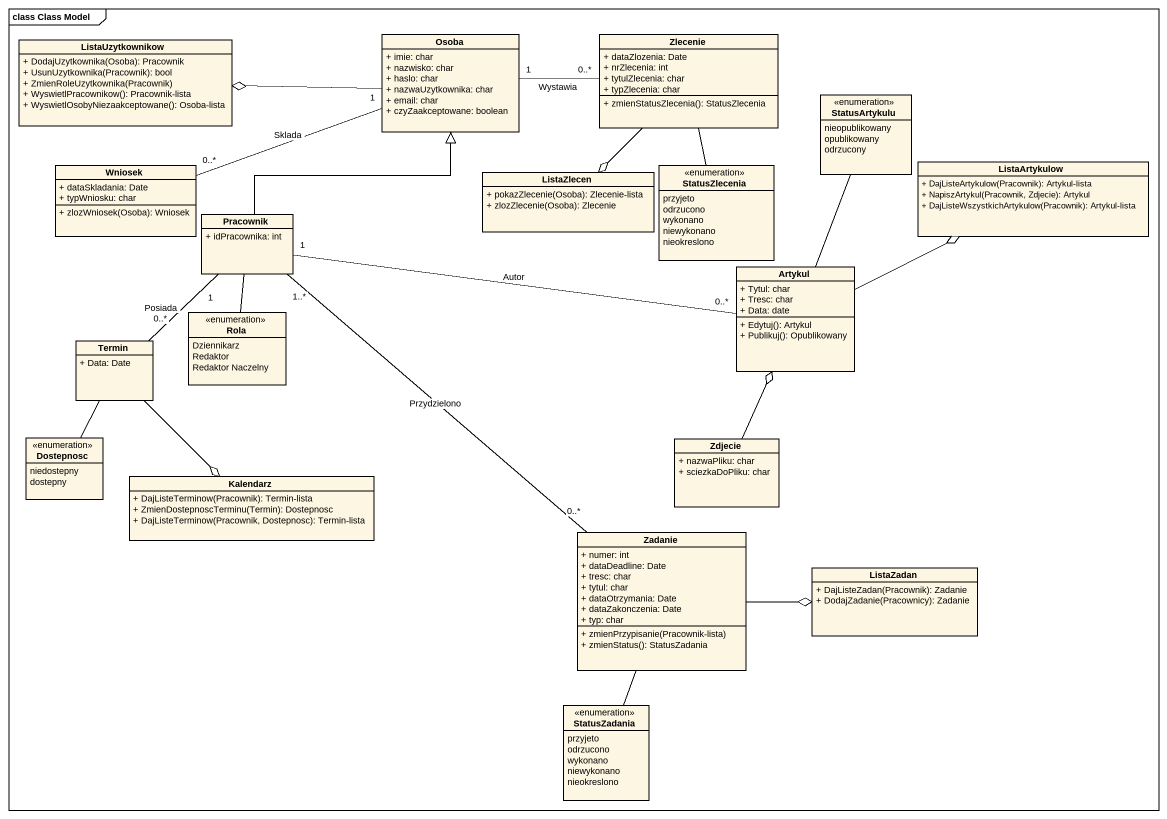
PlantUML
@startuml
mainframe class Class Model
hide circle
hide empty members
skinparam classAttributeIconSize 0
class Osoba {
  + imie: char
  + nazwisko: char
  + haslo: char
  + nazwaUzytkownika: char
  + email: char
  + czyZaakceptowane: boolean
}
class Zlecenie {
  + dataZlozenia: Date
  + nrZlecenia: int
  + tytulZlecenia: char
  + typZlecenia: char
  + zmienStatusZlecenia(): StatusZlecenia
}
class ListaUzytkownikow {
  + DodajUzytkownika(Osoba): Pracownik
  + UsunUzytkownika(Pracownik): bool
  + ZmienRoleUzytkownika(Pracownik)
  + WyswietlPracownikow(): Pracownik-lista
  + WyswietlOsobyNiezaakceptowane(): Osoba-lista
}
enum StatusArtykulu {
  nieopublikowany
  opublikowany
  odrzucony
}
class Wniosek {
  + dataSkladania: Date
  + typWniosku: char
  + zlozWniosek(Osoba): Wniosek
}
class ListaZlecen {
  + pokazZlecenie(Osoba): Zlecenie-lista
  + zlozZlecenie(Osoba): Zlecenie
}
enum StatusZlecenia {
  przyjeto
  odrzucono
  wykonano
  niewykonano
  nieokreslono
}
class ListaArtykulow {
  + DajListeArtykulow(Pracownik): Artykul-lista
  + NapiszArtykul(Pracownik, Zdjecie): Artykul
  + DajListeWszystkichArtykulow(Pracownik): Artykul-lista
}
class Pracownik {
  + idPracownika: int
}
class Artykul {
  + Tytul: char
  + Tresc: char
  + Data: date
  + Edytuj(): Artykul
  + Publikuj(): Opublikowany
}
class Termin {
  + Data: Date
}
enum Rola {
  Dziennikarz
  Redaktor
  Redaktor Naczelny
}
enum Dostepnosc {
  niedostepny
  dostepny
}
class Zdjecie {
  + nazwaPliku: char
  + sciezkaDoPliku: char
}
class Kalendarz {
  + DajListeTerminow(Pracownik): Termin-lista
  + ZmienDostepnoscTerminu(Termin): Dostepnosc
  + DajListeTerminow(Pracownik, Dostepnosc): Termin-lista
}
class Zadanie {
  + numer: int
  + dataDeadline: Date
  + tresc: char
  + tytul: char
  + dataOtrzymania: Date
  + dataZakonczenia: Date
  + typ: char
  + zmienPrzypisanie(Pracownik-lista)
  + zmienStatus(): StatusZadania
}
class ListaZadan {
  + DajListeZadan(Pracownik): Zadanie
  + DodajZadanie(Pracownicy): Zadanie
}
enum StatusZadania {
  przyjeto
  odrzucono
  wykonano
  niewykonano
  nieokreslono
}
Osoba "1" -right- "0..*" Zlecenie : Wystawia
Osoba -left-o ListaUzytkownikow
Zlecenie --o ListaZlecen
Wniosek "0..*" -right- "1" Osoba : Sklada
StatusZlecenia -up- Zlecenie
Pracownik -up-|> Osoba
Pracownik "1" -right- "0..*" Artykul : Autor
Artykul -up- StatusArtykulu
Artykul -right-o ListaArtykulow
Termin "0..*" -up- "1" Pracownik : Posiada
Termin -- Dostepnosc
Termin --o Kalendarz
Rola -up- Pracownik
Zdjecie -up-o Artykul
Zadanie "0..*" -up- "1..*" Pracownik : Przydzielono
Zadanie -right-o ListaZadan
StatusZadania -up- Zadanie
@enduml
